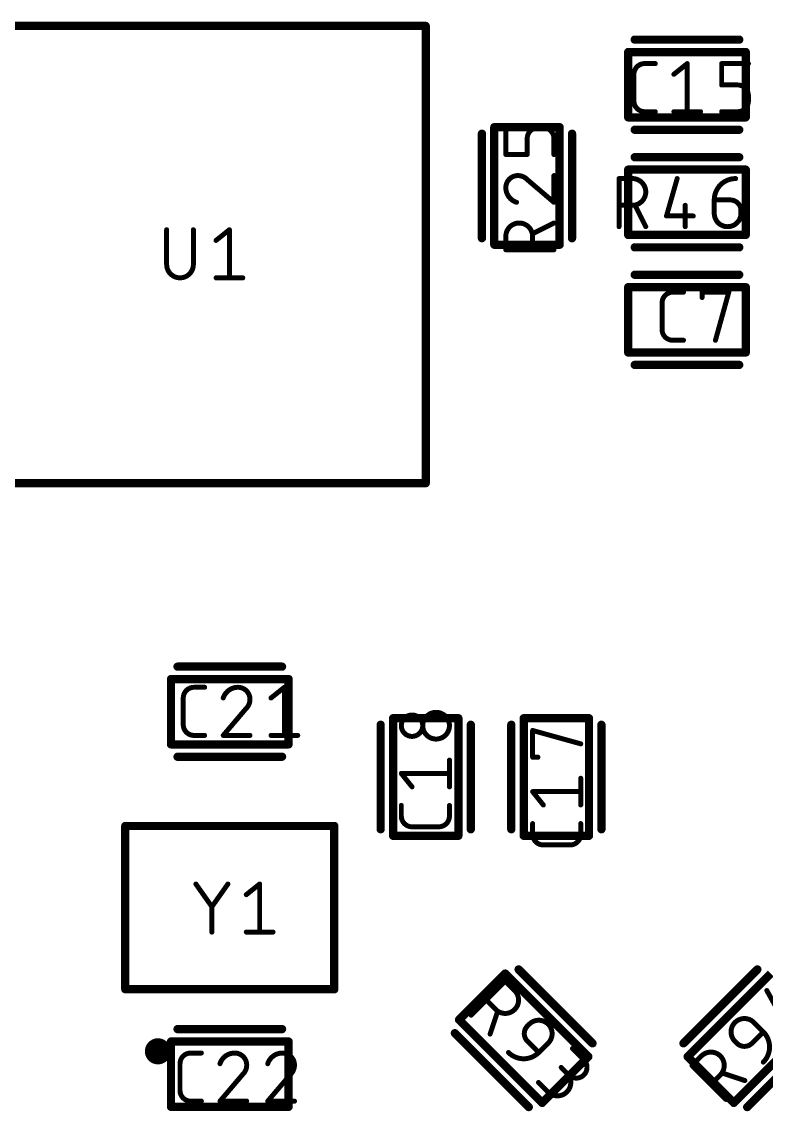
# Model space of a CAD drawing. Extents: x 0 to 107, y -11 to 54.
# Drawn here: x 52.32 to 63.71, y 19.88 to 36.56 of the extents above; entities that cross this region are included whole.
import ezdxf

# ---------------------------------------------------------------- set-up
doc = ezdxf.new("R2010")
doc.units = 0
for name, color, linetype in [('117', 253, 'CONTINUOUS'), ('21', 253, 'CONTINUOUS'), ('51', 253, 'CONTINUOUS')]:
    doc.layers.add(name, color=color, linetype=linetype)

msp = doc.modelspace()

# ---------------------------------------------------------------- linework, layer by layer
at = {"layer": '117'}
for points, const_width in [([(61.8513, 35.9236, 0.4142), (61.6876, 35.7599)], 0.0762), ([(61.8513, 35.9426, 1), (61.8513, 35.9045)], 0.0381), ([(61.8513, 35.9045, 1), (61.8513, 35.9426)], 0.0381), ([(62.015, 35.9045, 1), (62.015, 35.9426)], 0.0381), ([(62.5232, 35.9236, 1), (62.4851, 35.9236)], 0.0381), ([(62.516, 35.9087, 1), (62.4922, 35.9384)], 0.0381), ([(63.0501, 35.9236, 1), (63.012, 35.9236)], 0.0381), ([(63.0311, 35.9426, 1), (63.0311, 35.9045)], 0.0381), ([(63.4403, 35.9045, 1), (63.4403, 35.9426)], 0.0381), ([(61.7067, 35.7599, 1), (61.6686, 35.7599)], 0.0381), ([(61.6686, 35.7599, 1), (61.7067, 35.7599)], 0.0381), ([(62.2876, 35.7747, 1), (62.3114, 35.745)], 0.0381), ([(63.0311, 35.6152, 1), (63.0311, 35.5771)], 0.0381), ([(63.012, 35.5962, 1), (63.0501, 35.5962)], 0.0381), ([(63.4403, 35.4325, 0.4142), (63.2766, 35.5962)], 0.0762), ([(63.2766, 35.6152, 1), (63.2766, 35.5771)], 0.0381), ([(63.2766, 35.5771, 1), (63.2766, 35.6152)], 0.0381), ([(61.6876, 35.3506, 0.4142), (61.8513, 35.187)], 0.0762), ([(61.7067, 35.3506, 1), (61.6686, 35.3506)], 0.0381), ([(61.6686, 35.3506, 1), (61.7067, 35.3506)], 0.0381), ([(63.2766, 35.187, 0.4142), (63.4403, 35.3506)], 0.0762), ([(63.4593, 35.4325, 1), (63.4212, 35.4325)], 0.0381), ([(63.4212, 35.4325, 1), (63.4593, 35.4325)], 0.0381), ([(63.4593, 35.3506, 1), (63.4212, 35.3506)], 0.0381), ([(63.4212, 35.3506, 1), (63.4593, 35.3506)], 0.0381), ([(61.8513, 35.206, 1), (61.8513, 35.1679)], 0.0381), ([(61.8513, 35.1679, 1), (61.8513, 35.206)], 0.0381), ([(62.015, 35.1679, 1), (62.015, 35.206)], 0.0381), ([(62.2995, 35.206, 1), (62.2995, 35.1679)], 0.0381), ([(62.4851, 35.187, 1), (62.5232, 35.187)], 0.0381), ([(62.7088, 35.1679, 1), (62.7088, 35.206)], 0.0381), ([(63.0311, 35.206, 1), (63.0311, 35.1679)], 0.0381), ([(63.2766, 35.206, 1), (63.2766, 35.1679)], 0.0381), ([(63.2766, 35.1679, 1), (63.2766, 35.206)], 0.0381), ([(59.7455, 34.9403, 1), (59.7074, 34.9403)], 0.0381), ([(60.2175, 34.9403, 0.4142), (60.0538, 34.7766)], 0.0762), ([(60.2175, 34.9593, 1), (60.2175, 34.9212)], 0.0381), ([(60.2175, 34.9212, 1), (60.2175, 34.9593)], 0.0381), ([(60.463, 34.7766, 0.4142), (60.2994, 34.9403)], 0.0762), ([(60.2994, 34.9593, 1), (60.2994, 34.9212)], 0.0381), ([(60.2994, 34.9212, 1), (60.2994, 34.9593)], 0.0381), ([(60.0729, 34.7766, 1), (60.0348, 34.7766)], 0.0381), ([(60.0348, 34.7766, 1), (60.0729, 34.7766)], 0.0381), ([(60.4821, 34.7766, 1), (60.444, 34.7766)], 0.0381), ([(60.444, 34.7766, 1), (60.4821, 34.7766)], 0.0381), ([(59.7264, 34.5501, 1), (59.7264, 34.512)], 0.0381), ([(59.7074, 34.5311, 1), (59.7455, 34.5311)], 0.0381), ([(60.0348, 34.5311, 1), (60.0729, 34.5311)], 0.0381), ([(60.0538, 34.512, 1), (60.0538, 34.5501)], 0.0381), ([(60.444, 34.5311, 1), (60.4821, 34.5311)], 0.0381), ([(59.9106, 34.2088, 0.4142), (59.7264, 34.0246)], 0.0762), ([(60.0538, 34.1474, 0.2053), (59.9106, 34.2088)], 0.0762), ([(59.9106, 34.2278, 1), (59.9106, 34.1897)], 0.0381), ([(59.9106, 34.1897, 1), (59.9106, 34.2278)], 0.0381), ([(60.4821, 34.2088, 1), (60.444, 34.2088)], 0.0381), ([(61.4788, 34.163, 1), (61.4407, 34.163)], 0.0381), ([(61.4597, 34.1821, 1), (61.4597, 34.144)], 0.0381), ([(61.6643, 33.7538, 1), (61.6643, 34.163)], 0.0762), ([(61.6643, 34.1821, 1), (61.6643, 34.144)], 0.0381), ([(61.6643, 34.144, 1), (61.6643, 34.1821)], 0.0381), ([(62.3681, 34.1578, 1), (62.3315, 34.1683)], 0.0381), ([(63.245, 34.163, 0.4142), (62.9176, 33.8357)], 0.0762), ([(63.245, 34.144, 1), (63.245, 34.1821)], 0.0381), ([(59.7264, 34.0246, 0.3252), (59.8901, 33.7995)], 0.0762), ([(59.7455, 34.0246, 1), (59.7074, 34.0246)], 0.0381), ([(59.7074, 34.0246, 1), (59.7455, 34.0246)], 0.0381), ([(60.0662, 34.1619, 1), (60.0415, 34.1329)], 0.0381), ([(60.04, 34.1342, 1), (60.0676, 34.1605)], 0.0381), ([(62.9176, 33.8547, 1), (62.9176, 33.8166)], 0.0381), ([(62.9367, 33.8357, 1), (62.8986, 33.8357)], 0.0381), ([(63.3269, 33.672, 0.4142), (63.1632, 33.8357)], 0.0762), ([(63.1632, 33.8547, 1), (63.1632, 33.8166)], 0.0381), ([(63.1632, 33.8166, 1), (63.1632, 33.8547)], 0.0381), ([(59.8843, 33.7814, 1), (59.896, 33.8177)], 0.0381), ([(60.444, 33.7995, 1), (60.4821, 33.7995)], 0.0381), ([(60.4507, 33.785, 1), (60.4754, 33.8141)], 0.0381), ([(61.4597, 33.7729, 1), (61.4597, 33.7348)], 0.0381), ([(61.6643, 33.7729, 1), (61.6643, 33.7348)], 0.0381), ([(61.6643, 33.7348, 1), (61.6643, 33.7729)], 0.0381), ([(61.7223, 33.7623, 1), (61.6882, 33.7453)], 0.0381), ([(62.4916, 33.7538, 1), (62.4535, 33.7538)], 0.0381), ([(62.8986, 33.8357, 1), (62.9367, 33.8357)], 0.0381), ([(63.3459, 33.672, 1), (63.3078, 33.672)], 0.0381), ([(62.1861, 33.6092, 1), (62.1861, 33.5711)], 0.0381), ([(62.1678, 33.5954, 1), (62.2044, 33.5849)], 0.0381), ([(62.5953, 33.5711, 1), (62.5953, 33.6092)], 0.0381), ([(62.9176, 33.6311, 1), (63.3269, 33.6311)], 0.0762), ([(62.9367, 33.6311, 1), (62.8986, 33.6311)], 0.0381), ([(62.8986, 33.6311, 1), (62.9367, 33.6311)], 0.0381), ([(63.3078, 33.672, 1), (63.3459, 33.672)], 0.0381), ([(63.3459, 33.6311, 1), (63.3078, 33.6311)], 0.0381), ([(63.3078, 33.6311, 1), (63.3459, 33.6311)], 0.0381), ([(54.5522, 33.3797, 1), (54.5141, 33.3797)], 0.0381), ([(54.9614, 33.3797, 1), (54.9233, 33.3797)], 0.0381), ([(55.5127, 33.3797, 1), (55.4746, 33.3797)], 0.0381), ([(55.5055, 33.3648, 1), (55.4817, 33.3946)], 0.0381), ([(60.1357, 33.2777, 1), (59.7264, 33.2777)], 0.0762), ([(60.4716, 33.4653, 1), (60.4545, 33.4994)], 0.0381), ([(61.4407, 33.4264, 1), (61.4788, 33.4264)], 0.0381), ([(61.8519, 33.4179, 1), (61.886, 33.435)], 0.0381), ([(62.4535, 33.4264, 1), (62.4916, 33.4264)], 0.0381), ([(55.2771, 33.2309, 1), (55.3009, 33.2011)], 0.0381), ([(59.7455, 33.2777, 1), (59.7074, 33.2777)], 0.0381), ([(59.7074, 33.2777, 1), (59.7455, 33.2777)], 0.0381), ([(60.1271, 33.3357, 1), (60.1442, 33.3016)], 0.0381), ([(60.1547, 33.2777, 1), (60.1166, 33.2777)], 0.0381), ([(60.1166, 33.2777, 1), (60.1547, 33.2777)], 0.0381), ([(59.7264, 33.0922, 1), (59.7264, 33.0541)], 0.0381), ([(59.7074, 33.0731, 1), (59.7455, 33.0731)], 0.0381), ([(60.1166, 33.0731, 1), (60.1547, 33.0731)], 0.0381), ([(60.463, 33.0541, 1), (60.463, 33.0922)], 0.0381), ([(54.5331, 32.8477, 1), (54.9423, 32.8477)], 0.0762), ([(54.5522, 32.8477, 1), (54.5141, 32.8477)], 0.0381), ([(54.5141, 32.8477, 1), (54.5522, 32.8477)], 0.0381), ([(54.9614, 32.8477, 1), (54.9233, 32.8477)], 0.0381), ([(54.9233, 32.8477, 1), (54.9614, 32.8477)], 0.0381), ([(55.289, 32.6622, 1), (55.289, 32.6241)], 0.0381), ([(55.4746, 32.6431, 1), (55.5127, 32.6431)], 0.0381), ([(55.6982, 32.6241, 1), (55.6982, 32.6622)], 0.0381), ([(62.2828, 32.4236, 0.4142), (62.1192, 32.2599)], 0.0762), ([(62.2828, 32.4426, 1), (62.2828, 32.4045)], 0.0381), ([(62.2828, 32.4045, 1), (62.2828, 32.4426)], 0.0381), ([(62.4465, 32.4045, 1), (62.4465, 32.4426)], 0.0381), ([(62.7501, 32.4236, 1), (62.712, 32.4236)], 0.0381), ([(62.7311, 32.4426, 1), (62.7311, 32.4045)], 0.0381), ([(62.712, 32.3417, 1), (62.7501, 32.3417)], 0.0381), ([(63.1586, 32.4185, 1), (63.1219, 32.4287)], 0.0381), ([(63.1403, 32.4045, 1), (63.1403, 32.4426)], 0.0381), ([(62.1382, 32.2599, 1), (62.1001, 32.2599)], 0.0381), ([(62.1001, 32.2599, 1), (62.1382, 32.2599)], 0.0381), ([(62.1382, 31.8506, 1), (62.1001, 31.8506)], 0.0381), ([(62.1001, 31.8506, 1), (62.1382, 31.8506)], 0.0381), ([(62.1192, 31.8506, 0.4142), (62.2828, 31.687)], 0.0762), ([(62.2828, 31.706, 1), (62.2828, 31.6679)], 0.0381), ([(62.2828, 31.6679, 1), (62.2828, 31.706)], 0.0381), ([(62.4465, 31.6679, 1), (62.4465, 31.706)], 0.0381), ([(62.9173, 31.6921, 1), (62.954, 31.6819)], 0.0381), ([(54.9513, 26.3736, 0.4142), (54.7876, 26.2099)], 0.0762), ([(54.9513, 26.3926, 1), (54.9513, 26.3545)], 0.0381), ([(54.9513, 26.3545, 1), (54.9513, 26.3926)], 0.0381), ([(55.115, 26.3545, 1), (55.115, 26.3926)], 0.0381), ([(55.6246, 26.3736, 0.3252), (55.3995, 26.2099)], 0.0762), ([(55.8088, 26.1894, 0.4142), (55.6246, 26.3736)], 0.0762), ([(55.6246, 26.3926, 1), (55.6246, 26.3545)], 0.0381), ([(55.6246, 26.3545, 1), (55.6246, 26.3926)], 0.0381), ([(56.3547, 26.3736, 1), (56.3166, 26.3736)], 0.0381), ([(56.3476, 26.3587, 1), (56.3238, 26.3884)], 0.0381), ([(54.8067, 26.2099, 1), (54.7686, 26.2099)], 0.0381), ([(54.7686, 26.2099, 1), (54.8067, 26.2099)], 0.0381), ([(55.3814, 26.2157, 1), (55.4177, 26.204)], 0.0381), ([(55.7474, 26.0462, 0.2053), (55.8088, 26.1894)], 0.0762), ([(55.8278, 26.1894, 1), (55.7897, 26.1894)], 0.0381), ([(55.7897, 26.1894, 1), (55.8278, 26.1894)], 0.0381), ([(56.1192, 26.2247, 1), (56.143, 26.195)], 0.0381), ([(55.7342, 26.06, 1), (55.7605, 26.0324)], 0.0381), ([(55.7619, 26.0338, 1), (55.7329, 26.0585)], 0.0381), ([(58.6584, 25.9903, 1), (58.6584, 25.5811)], 0.0762), ([(58.6584, 25.5811, 1), (58.6584, 25.9903)], 0.0762), ([(58.6584, 26.0093, 1), (58.6584, 25.9712)], 0.0381), ([(58.6584, 25.9712, 1), (58.6584, 26.0093)], 0.0381), ([(58.2901, 25.9494, 1), (58.2901, 25.622)], 0.0762), ([(58.2901, 25.622, 1), (58.2901, 25.9494)], 0.0762), ([(58.2901, 25.9684, 1), (58.2901, 25.9303)], 0.0381), ([(58.2901, 25.9303, 1), (58.2901, 25.9684)], 0.0381), ([(54.7876, 25.8006, 0.4142), (54.9513, 25.637)], 0.0762), ([(54.8067, 25.8006, 1), (54.7686, 25.8006)], 0.0381), ([(54.7686, 25.8006, 1), (54.8067, 25.8006)], 0.0381), ([(60.156, 25.7124, 1), (60.1179, 25.7124)], 0.0381), ([(60.1421, 25.7307, 1), (60.1319, 25.694)], 0.0381), ([(54.9513, 25.656, 1), (54.9513, 25.6179)], 0.0381), ([(54.9513, 25.6179, 1), (54.9513, 25.656)], 0.0381), ([(55.115, 25.6179, 1), (55.115, 25.656)], 0.0381), ([(55.3995, 25.656, 1), (55.3995, 25.6179)], 0.0381), ([(55.385, 25.6493, 1), (55.4141, 25.6246)], 0.0381), ([(55.8088, 25.6179, 1), (55.8088, 25.656)], 0.0381), ([(56.1311, 25.656, 1), (56.1311, 25.6179)], 0.0381), ([(56.3166, 25.637, 1), (56.3547, 25.637)], 0.0381), ([(56.5403, 25.6179, 1), (56.5403, 25.656)], 0.0381), ([(58.2901, 25.641, 1), (58.2901, 25.6029)], 0.0381), ([(58.2901, 25.6029, 1), (58.2901, 25.641)], 0.0381), ([(58.6584, 25.6001, 1), (58.6584, 25.562)], 0.0381), ([(58.6584, 25.562, 1), (58.6584, 25.6001)], 0.0381), ([(60.8685, 25.4894, 1), (60.8787, 25.5261)], 0.0381), ([(58.8821, 25.2588, 1), (58.844, 25.2588)], 0.0381), ([(60.1179, 25.3031, 1), (60.156, 25.3031)], 0.0381), ([(60.137, 25.3222, 1), (60.137, 25.2841)], 0.0381), ([(60.2188, 25.2841, 1), (60.2188, 25.3222)], 0.0381), ([(58.1264, 25.0732, 1), (58.1264, 25.0351)], 0.0381), ([(58.1413, 25.066, 1), (58.1116, 25.0422)], 0.0381), ([(58.863, 25.0351, 1), (58.863, 25.0732)], 0.0381), ([(58.2753, 24.8376, 1), (58.305, 24.8614)], 0.0381), ([(58.844, 24.8495, 1), (58.8821, 24.8495)], 0.0381), ([(60.8926, 24.9808, 1), (60.8545, 24.9808)], 0.0381), ([(60.137, 24.7953, 1), (60.137, 24.7572)], 0.0381), ([(60.1518, 24.7881, 1), (60.1221, 24.7643)], 0.0381), ([(60.8736, 24.7572, 1), (60.8736, 24.7953)], 0.0381), ([(58.1455, 24.565, 1), (58.1074, 24.565)], 0.0381), ([(58.8821, 24.565, 1), (58.844, 24.565)], 0.0381), ([(60.2858, 24.5597, 1), (60.3155, 24.5835)], 0.0381), ([(60.8545, 24.5716, 1), (60.8926, 24.5716)], 0.0381), ([(58.1264, 24.4013, 0.4142), (58.2901, 24.2376)], 0.0762), ([(58.1455, 24.4013, 1), (58.1074, 24.4013)], 0.0381), ([(58.1074, 24.4013, 1), (58.1455, 24.4013)], 0.0381), ([(58.6994, 24.2376, 0.4142), (58.863, 24.4013)], 0.0762), ([(58.8821, 24.4013, 1), (58.844, 24.4013)], 0.0381), ([(58.844, 24.4013, 1), (58.8821, 24.4013)], 0.0381), ([(58.2901, 24.2567, 1), (58.2901, 24.2186)], 0.0381), ([(58.2901, 24.2186, 1), (58.2901, 24.2567)], 0.0381), ([(58.6994, 24.2567, 1), (58.6994, 24.2186)], 0.0381), ([(58.6994, 24.2186, 1), (58.6994, 24.2567)], 0.0381), ([(60.156, 24.2871, 1), (60.1179, 24.2871)], 0.0381), ([(60.8926, 24.2871, 1), (60.8545, 24.2871)], 0.0381), ([(60.156, 24.1234, 1), (60.1179, 24.1234)], 0.0381), ([(60.1179, 24.1234, 1), (60.156, 24.1234)], 0.0381), ([(60.137, 24.1234, 0.4142), (60.3006, 23.9597)], 0.0762), ([(60.7099, 23.9597, 0.4142), (60.8736, 24.1234)], 0.0762), ([(60.8926, 24.1234, 1), (60.8545, 24.1234)], 0.0381), ([(60.8545, 24.1234, 1), (60.8926, 24.1234)], 0.0381), ([(60.3006, 23.9788, 1), (60.3006, 23.9407)], 0.0381), ([(60.3006, 23.9407, 1), (60.3006, 23.9788)], 0.0381), ([(60.7099, 23.9788, 1), (60.7099, 23.9407)], 0.0381), ([(60.7099, 23.9407, 1), (60.7099, 23.9788)], 0.0381), ([(54.9958, 23.3729, 1), (54.9647, 23.3509)], 0.0381), ([(55.4869, 23.3509, 1), (55.4557, 23.3729)], 0.0381), ([(55.9763, 23.3619, 1), (55.9382, 23.3619)], 0.0381), ([(55.9692, 23.347, 1), (55.9454, 23.3768)], 0.0381), ([(55.7408, 23.2131, 1), (55.7646, 23.1833)], 0.0381), ([(55.2448, 23.0141, 1), (55.2067, 23.0141)], 0.0381), ([(55.2102, 23.025, 1), (55.2413, 23.0031)], 0.0381), ([(55.2102, 23.0031, 1), (55.2413, 23.025)], 0.0381), ([(55.2067, 22.6253, 1), (55.2448, 22.6253)], 0.0381), ([(55.7527, 22.6444, 1), (55.7527, 22.6063)], 0.0381), ([(55.9382, 22.6253, 1), (55.9763, 22.6253)], 0.0381), ([(56.1619, 22.6063, 1), (56.1619, 22.6444)], 0.0381), ([(59.7304, 21.8876, 1), (59.7034, 21.8607)], 0.0381), ([(59.7304, 21.8607, 1), (59.7034, 21.8876)], 0.0381), ([(59.5722, 21.4401, 1), (59.8616, 21.7294)], 0.0762), ([(59.875, 21.7429, 1), (59.8481, 21.716)], 0.0381), ([(59.8481, 21.716, 1), (59.875, 21.7429)], 0.0381), ([(63.7398, 21.7393, 1), (63.7065, 21.7208)], 0.0381), ([(59.441, 21.5982, 1), (59.4141, 21.5713)], 0.0381), ([(59.1826, 21.3667, 1), (59.2095, 21.3398)], 0.0381), ([(59.5857, 21.4535, 1), (59.5587, 21.4266)], 0.0381), ([(59.5587, 21.4266, 1), (59.5857, 21.4535)], 0.0381), ([(59.6192, 21.4051, 1), (59.5831, 21.4172)], 0.0381), ([(60.0569, 21.1869, 0.4142), (60.0569, 20.9554)], 0.0762), ([(60.0434, 21.2003, 1), (60.0704, 21.1734)], 0.0381), ([(60.0704, 21.1734, 1), (60.0434, 21.2003)], 0.0381), ([(60.0724, 21.2293, 1), (60.0993, 21.2023)], 0.0381), ([(60.3752, 20.9264, 1), (60.0859, 21.2158)], 0.0762), ([(60.0993, 21.2023, 1), (60.0724, 21.2293)], 0.0381), ([(63.5242, 21.2418, 1), (63.2348, 20.9524)], 0.0762), ([(63.5376, 21.2552, 1), (63.5107, 21.2283)], 0.0381), ([(63.5107, 21.2283, 1), (63.5376, 21.2552)], 0.0381), ([(59.4673, 21.0699, 1), (59.5035, 21.0579)], 0.0381), ([(63.6688, 20.6341, 0.4142), (63.6688, 21.0971)], 0.0762), ([(63.6823, 21.1106, 1), (63.6554, 21.0836)], 0.0381), ([(63.6823, 21.0836, 1), (63.6554, 21.1106)], 0.0381), ([(63.6554, 21.0836, 1), (63.6823, 21.1106)], 0.0381), ([(60.0704, 20.9688, 1), (60.0434, 20.9419)], 0.0381), ([(60.0434, 20.9419, 1), (60.0704, 20.9688)], 0.0381), ([(60.3618, 20.9399, 1), (60.3887, 20.913)], 0.0381), ([(60.3887, 20.913, 1), (60.3617, 20.9399)], 0.0381), ([(60.7613, 20.8567, 1), (60.7343, 20.8297)], 0.0381), ([(63.2483, 20.9659, 1), (63.2213, 20.9389)], 0.0381), ([(63.2213, 20.9389, 1), (63.2483, 20.9659)], 0.0381), ([(63.2637, 20.9235, 0.4142), (63.4952, 20.9235)], 0.0762), ([(63.2772, 20.9369, 1), (63.2503, 20.91)], 0.0381), ([(63.2503, 20.91, 1), (63.2772, 20.9369)], 0.0381), ([(63.4818, 20.9369, 1), (63.5087, 20.91)], 0.0381), ([(63.5087, 20.91, 1), (63.4818, 20.9369)], 0.0381), ([(54.9013, 20.7736, 0.4142), (54.7376, 20.6099)], 0.0762), ([(54.9013, 20.7926, 1), (54.9013, 20.7545)], 0.0381), ([(54.9013, 20.7545, 1), (54.9013, 20.7926)], 0.0381), ([(55.065, 20.7545, 1), (55.065, 20.7926)], 0.0381), ([(55.5746, 20.7736, 0.3252), (55.3495, 20.6099)], 0.0762), ([(55.7588, 20.5894, 0.4142), (55.5746, 20.7736)], 0.0762), ([(55.5746, 20.7926, 1), (55.5746, 20.7545)], 0.0381), ([(55.5746, 20.7545, 1), (55.5746, 20.7926)], 0.0381), ([(56.3061, 20.7736, 0.3252), (56.0811, 20.6099)], 0.0762), ([(56.4903, 20.5894, 0.4142), (56.3061, 20.7736)], 0.0762), ([(56.3061, 20.7926, 1), (56.3061, 20.7545)], 0.0381), ([(56.3061, 20.7545, 1), (56.3061, 20.7926)], 0.0381), ([(59.7676, 20.7817, 0.4142), (60.2305, 20.7817)], 0.0762), ([(59.781, 20.7952, 1), (59.7541, 20.7683)], 0.0381), ([(60.2171, 20.7952, 1), (60.244, 20.7683)], 0.0381), ([(60.244, 20.7683, 1), (60.2171, 20.7952)], 0.0381), ([(60.2171, 20.7683, 1), (60.244, 20.7952)], 0.0381), ([(60.6899, 20.4381, 1), (60.9214, 20.6696)], 0.0762), ([(60.9349, 20.6831, 1), (60.9079, 20.6561)], 0.0381), ([(60.9079, 20.6561, 1), (60.9349, 20.6831)], 0.0381), ([(63.0105, 20.4388, 1), (62.7212, 20.7281)], 0.0762), ([(62.7077, 20.7416, 1), (62.7346, 20.7147)], 0.0381), ([(62.7346, 20.7147, 1), (62.7077, 20.7416)], 0.0381), ([(54.7567, 20.6099, 1), (54.7186, 20.6099)], 0.0381), ([(54.7186, 20.6099, 1), (54.7567, 20.6099)], 0.0381), ([(55.3314, 20.6157, 1), (55.3677, 20.604)], 0.0381), ([(55.6974, 20.4462, 0.2053), (55.7588, 20.5894)], 0.0762), ([(55.7778, 20.5894, 1), (55.7397, 20.5894)], 0.0381), ([(55.7397, 20.5894, 1), (55.7778, 20.5894)], 0.0381), ([(56.0629, 20.6157, 1), (56.0992, 20.604)], 0.0381), ([(56.4289, 20.4462, 0.2053), (56.4903, 20.5894)], 0.0762), ([(56.5093, 20.5894, 1), (56.4712, 20.5894)], 0.0381), ([(56.4712, 20.5894, 1), (56.5093, 20.5894)], 0.0381), ([(60.5877, 20.5673, 1), (60.5607, 20.5404)], 0.0381), ([(62.5899, 20.5969, 1), (62.563, 20.57)], 0.0381), ([(62.563, 20.5969, 1), (62.5899, 20.57)], 0.0381), ([(63.6554, 20.6476, 1), (63.6823, 20.6206)], 0.0381), ([(55.6842, 20.46, 1), (55.7105, 20.4324)], 0.0381), ([(55.7119, 20.4338, 1), (55.6829, 20.4585)], 0.0381), ([(56.4158, 20.46, 1), (56.442, 20.4324)], 0.0381), ([(56.4434, 20.4338, 1), (56.4144, 20.4585)], 0.0381), ([(60.2404, 20.3358, 1), (60.2135, 20.3089)], 0.0381), ([(60.3716, 20.1777, 1), (60.661, 20.467)], 0.0762), ([(60.6745, 20.4805, 1), (60.6475, 20.4536)], 0.0381), ([(60.7034, 20.4516, 1), (60.6765, 20.4246)], 0.0381), ([(60.6765, 20.4246, 1), (60.7034, 20.4516)], 0.0381), ([(62.9971, 20.4522, 1), (63.024, 20.4253)], 0.0381), ([(63.024, 20.4253, 1), (62.997, 20.4522)], 0.0381), ([(63.0455, 20.4858, 1), (63.0334, 20.4496)], 0.0381), ([(63.3807, 20.3339, 1), (63.3927, 20.37)], 0.0381), ([(54.7376, 20.2006, 0.4142), (54.9013, 20.037)], 0.0762), ([(54.7567, 20.2006, 1), (54.7186, 20.2006)], 0.0381), ([(54.7186, 20.2006, 1), (54.7567, 20.2006)], 0.0381), ([(60.3851, 20.1911, 1), (60.3582, 20.1642)], 0.0381), ([(60.3582, 20.1642, 1), (60.3851, 20.1911)], 0.0381), ([(62.8524, 20.3075, 1), (62.8793, 20.2806)], 0.0381), ([(54.9013, 20.056, 1), (54.9013, 20.0179)], 0.0381), ([(54.9013, 20.0179, 1), (54.9013, 20.056)], 0.0381), ([(55.065, 20.0179, 1), (55.065, 20.056)], 0.0381), ([(55.3495, 20.056, 1), (55.3495, 20.0179)], 0.0381), ([(55.335, 20.0493, 1), (55.3641, 20.0246)], 0.0381), ([(55.7588, 20.0179, 1), (55.7588, 20.056)], 0.0381), ([(56.0665, 20.0493, 1), (56.0956, 20.0246)], 0.0381), ([(56.0811, 20.056, 1), (56.0811, 20.0179)], 0.0381), ([(56.4903, 20.0179, 1), (56.4903, 20.056)], 0.0381), ([(63.0839, 20.0491, 1), (63.1108, 20.0761)], 0.0381)]:
    msp.add_lwpolyline(points, format="xyb", dxfattribs=dict(at, const_width=const_width))
at = {"layer": '117', "const_width": 0.0762}
for points in [[(61.8513, 35.9236), (62.015, 35.9236)], [(62.2995, 35.7599), (62.5041, 35.9236)], [(62.5041, 35.9236), (62.5041, 35.187)], [(63.0311, 35.5962), (63.0311, 35.9236)], [(63.0311, 35.9236), (63.4403, 35.9236)], [(61.6876, 35.3506), (61.6876, 35.7599)], [(63.2766, 35.5962), (63.0311, 35.5962)], [(63.4403, 35.3506), (63.4403, 35.4325)], [(62.015, 35.187), (61.8513, 35.187)], [(62.2995, 35.187), (62.7088, 35.187)], [(63.0311, 35.187), (63.2766, 35.187)], [(59.7264, 34.5311), (59.7264, 34.9403)], [(60.2994, 34.9403), (60.2175, 34.9403)], [(60.0538, 34.7766), (60.0538, 34.5311)], [(60.463, 34.5311), (60.463, 34.7766)], [(60.0538, 34.5311), (59.7264, 34.5311)], [(60.463, 33.7995), (60.463, 34.2088)], [(61.4597, 33.4264), (61.4597, 34.163)], [(61.4597, 34.163), (61.6643, 34.163)], [(62.3498, 34.163), (62.1861, 33.5901)], [(60.0538, 34.1474), (60.463, 33.7995)], [(62.9176, 33.8357), (63.1632, 33.8357)], [(62.9176, 33.6311), (62.9176, 33.8357)], [(61.6643, 33.7538), (61.4597, 33.7538)], [(61.8689, 33.4264), (61.7052, 33.7538)], [(62.4726, 33.7538), (62.4726, 33.4264)], [(63.3269, 33.672), (63.3269, 33.6311)], [(62.1861, 33.5901), (62.5953, 33.5901)], [(54.5331, 33.3797), (54.5331, 32.8477)], [(54.9423, 32.8477), (54.9423, 33.3797)], [(55.289, 33.216), (55.4936, 33.3797)], [(55.4936, 33.3797), (55.4936, 32.6431)], [(60.463, 33.4824), (60.1357, 33.3187)], [(59.7264, 33.0731), (59.7264, 33.2777)], [(60.1357, 33.2777), (60.1357, 33.0731)], [(60.463, 33.0731), (59.7264, 33.0731)], [(55.289, 32.6431), (55.6982, 32.6431)], [(62.2828, 32.4236), (62.4465, 32.4236)], [(62.7311, 32.3417), (62.7311, 32.4236)], [(62.7311, 32.4236), (63.1403, 32.4236)], [(63.1403, 32.4236), (62.9357, 31.687)], [(62.1192, 31.8506), (62.1192, 32.2599)], [(62.4465, 31.687), (62.2828, 31.687)], [(54.9513, 26.3736), (55.115, 26.3736)], [(56.1311, 26.2099), (56.3357, 26.3736)], [(56.3357, 26.3736), (56.3357, 25.637)], [(54.7876, 25.8006), (54.7876, 26.2099)], [(55.7474, 26.0462), (55.3995, 25.637)], [(60.137, 25.3031), (60.137, 25.7124)], [(60.137, 25.7124), (60.8736, 25.5078)], [(55.115, 25.637), (54.9513, 25.637)], [(55.3995, 25.637), (55.8088, 25.637)], [(56.1311, 25.637), (56.5403, 25.637)], [(58.863, 24.8495), (58.863, 25.2588)], [(60.2188, 25.3031), (60.137, 25.3031)], [(58.2901, 24.8495), (58.1264, 25.0541)], [(58.1264, 25.0541), (58.863, 25.0541)], [(60.8736, 24.5716), (60.8736, 24.9808)], [(60.3006, 24.5716), (60.137, 24.7762)], [(60.137, 24.7762), (60.8736, 24.7762)], [(58.1264, 24.4013), (58.1264, 24.565)], [(58.863, 24.565), (58.863, 24.4013)], [(58.6994, 24.2376), (58.2901, 24.2376)], [(60.137, 24.1234), (60.137, 24.2871)], [(60.8736, 24.2871), (60.8736, 24.1234)], [(60.7099, 23.9597), (60.3006, 23.9597)], [(54.9802, 23.3619), (55.2258, 23.0141)], [(55.2258, 23.0141), (55.4713, 23.3619)], [(55.7527, 23.1982), (55.9573, 23.3619)], [(55.9573, 23.3619), (55.9573, 22.6253)], [(55.2258, 22.6253), (55.2258, 23.0141)], [(55.7527, 22.6253), (56.1619, 22.6253)], [(59.196, 21.3533), (59.7169, 21.8741)], [(59.7169, 21.8741), (59.8616, 21.7294)], [(63.7231, 21.7301), (64.0125, 21.2092)], [(59.5722, 21.4401), (59.4275, 21.5848)], [(59.4854, 21.0639), (59.6011, 21.4111)], [(60.0569, 21.1869), (60.0859, 21.2158)], [(63.5242, 21.2418), (63.6688, 21.0971)], [(63.6688, 21.0971), (63.4952, 20.9235)], [(60.2305, 20.7817), (60.0569, 20.9554)], [(60.3752, 20.9264), (60.2305, 20.7817)], [(60.7478, 20.8432), (60.9214, 20.6696)], [(63.2637, 20.9235), (63.2348, 20.9524)], [(54.9013, 20.7736), (55.065, 20.7736)], [(62.5765, 20.5834), (62.7212, 20.7281)], [(54.7376, 20.2006), (54.7376, 20.6099)], [(60.6899, 20.4381), (60.5742, 20.5538)], [(63.0973, 20.0626), (62.5765, 20.5834)], [(55.6974, 20.4462), (55.3495, 20.037)], [(56.4289, 20.4462), (56.0811, 20.037)], [(60.2269, 20.3224), (60.3716, 20.1777)], [(63.0105, 20.4388), (62.8658, 20.2941)], [(63.3867, 20.352), (63.0395, 20.4677)], [(55.065, 20.037), (54.9013, 20.037)], [(55.3495, 20.037), (55.7588, 20.037)], [(56.0811, 20.037), (56.4903, 20.037)]]:
    msp.add_lwpolyline(points, dxfattribs=at)
at = {"layer": '21', "const_width": 0.127}
for points in [[(58.5, 36.5), (58.02, 36.5)], [(58.5, 36.5), (58.5, 36.02)], [(63.3, 36.29), (61.7, 36.29)], [(59.36, 34.85), (59.36, 33.25)], [(60.74, 34.85), (60.74, 33.25)], [(63.3, 34.91), (61.7, 34.91)], [(61.7, 34.49), (63.3, 34.49)], [(61.7, 33.11), (63.3, 33.11)], [(63.3, 32.69), (61.7, 32.69)], [(63.3, 31.31), (61.7, 31.31)], [(58.5, 29.5), (58.5, 29.98)], [(58.5, 29.5), (58.02, 29.5)], [(54.7, 26.69), (56.3, 26.69)], [(57.81, 24.2), (57.81, 25.8)], [(59.19, 24.2), (59.19, 25.8)], [(59.81, 25.8), (59.81, 24.2)], [(61.19, 25.8), (61.19, 24.2)], [(54.7, 25.31), (56.3, 25.31)], [(55.42, 24.25), (55.58, 24.25)], [(61.0536, 20.9222), (59.9222, 22.0536)], [(63.5778, 22.0536), (62.4464, 20.9222)], [(55.42, 21.75), (55.58, 21.75)], [(56.3, 21.14), (54.7, 21.14)], [(60.0778, 19.9464), (58.9464, 21.0778)], [(64.5536, 21.0778), (63.4222, 19.9464)]]:
    msp.add_lwpolyline(points, dxfattribs=at)
at = {"layer": '21'}
for points, const_width in [([(58.02, 36.5318, 1), (58.02, 36.4682)], 0.0635), ([(58.5318, 36.5, 1), (58.4682, 36.5)], 0.0635), ([(58.5, 36.4682, 1), (58.5, 36.5318)], 0.0635), ([(61.7, 36.3218, 1), (61.7, 36.2582)], 0.0635), ([(63.3, 36.2582, 1), (63.3, 36.3218)], 0.0635), ([(58.4682, 36.02, 1), (58.5318, 36.02)], 0.0635), ([(59.3918, 34.85, 1), (59.3282, 34.85)], 0.0635), ([(60.7718, 34.85, 1), (60.7082, 34.85)], 0.0635), ([(61.7, 34.9418, 1), (61.7, 34.8783)], 0.0635), ([(63.3, 34.8783, 1), (63.3, 34.9418)], 0.0635), ([(61.7, 34.5218, 1), (61.7, 34.4582)], 0.0635), ([(63.3, 34.4582, 1), (63.3, 34.5218)], 0.0635), ([(59.3282, 33.25, 1), (59.3918, 33.25)], 0.0635), ([(60.7082, 33.25, 1), (60.7718, 33.25)], 0.0635), ([(61.7, 33.1418, 1), (61.7, 33.0782)], 0.0635), ([(63.3, 33.0782, 1), (63.3, 33.1418)], 0.0635), ([(61.7, 32.7218, 1), (61.7, 32.6583)], 0.0635), ([(63.3, 32.6583, 1), (63.3, 32.7218)], 0.0635), ([(61.7, 31.3418, 1), (61.7, 31.2783)], 0.0635), ([(63.3, 31.2783, 1), (63.3, 31.3418)], 0.0635), ([(58.5318, 29.98, 1), (58.4682, 29.98)], 0.0635), ([(58.02, 29.5317, 1), (58.02, 29.4683)], 0.0635), ([(58.4682, 29.5, 1), (58.5318, 29.5)], 0.0635), ([(58.5, 29.4683, 1), (58.5, 29.5317)], 0.0635), ([(54.7, 26.7218, 1), (54.7, 26.6583)], 0.0635), ([(56.3, 26.6583, 1), (56.3, 26.7218)], 0.0635), ([(57.8418, 25.8, 1), (57.7782, 25.8)], 0.0635), ([(59.2218, 25.8, 1), (59.1583, 25.8)], 0.0635), ([(59.8418, 25.8, 1), (59.7782, 25.8)], 0.0635), ([(61.2218, 25.8, 1), (61.1583, 25.8)], 0.0635), ([(54.7, 25.3418, 1), (54.7, 25.2783)], 0.0635), ([(56.3, 25.2783, 1), (56.3, 25.3418)], 0.0635), ([(55.42, 24.2817, 1), (55.42, 24.2183)], 0.0635), ([(55.58, 24.2183, 1), (55.58, 24.2817)], 0.0635), ([(57.7782, 24.2, 1), (57.8418, 24.2)], 0.0635), ([(59.1583, 24.2, 1), (59.2218, 24.2)], 0.0635), ([(59.7782, 24.2, 1), (59.8418, 24.2)], 0.0635), ([(61.1583, 24.2, 1), (61.2218, 24.2)], 0.0635), ([(59.9447, 22.076, 1), (59.8998, 22.0311)], 0.0635), ([(63.6002, 22.0311, 1), (63.5553, 22.076)], 0.0635), ([(55.42, 21.7817, 1), (55.42, 21.7183)], 0.0635), ([(55.58, 21.7183, 1), (55.58, 21.7817)], 0.0635), ([(54.7, 21.1717, 1), (54.7, 21.1083)], 0.0635), ([(56.3, 21.1083, 1), (56.3, 21.1717)], 0.0635), ([(58.9689, 21.1002, 1), (58.924, 21.0553)], 0.0635), ([(54.4, 20.7, 1), (54.4, 20.9, 1), (54.4, 20.7)], 0.2), ([(61.0311, 20.8998, 1), (61.076, 20.9447)], 0.0635), ([(62.424, 20.9447, 1), (62.4689, 20.8998)], 0.0635), ([(60.0553, 19.924, 1), (60.1002, 19.9689)], 0.0635), ([(63.3998, 19.9689, 1), (63.4447, 19.924)], 0.0635)]:
    msp.add_lwpolyline(points, format="xyb", dxfattribs=dict(at, const_width=const_width))
at = {"layer": '51', "const_width": 0.127}
for points in [[(58.5, 36.5), (51.5, 36.5)], [(58.5, 29.5), (58.5, 36.5)], [(63.4, 36.1), (61.6, 36.1)], [(61.6, 35.1), (61.6, 36.1)], [(63.4, 35.1), (63.4, 36.1)], [(63.4, 35.1), (61.6, 35.1)], [(59.55, 34.95), (59.55, 33.15)], [(60.55, 34.95), (59.55, 34.95)], [(60.55, 34.95), (60.55, 33.15)], [(61.6, 34.3), (63.4, 34.3)], [(61.6, 34.3), (61.6, 33.3)], [(63.4, 34.3), (63.4, 33.3)], [(61.6, 33.3), (63.4, 33.3)], [(60.55, 33.15), (59.55, 33.15)], [(63.4, 32.5), (61.6, 32.5)], [(61.6, 31.5), (61.6, 32.5)], [(63.4, 31.5), (63.4, 32.5)], [(63.4, 31.5), (61.6, 31.5)], [(58.5, 29.5), (51.5, 29.5)], [(54.6, 26.5), (56.4, 26.5)], [(54.6, 26.5), (54.6, 25.5)], [(56.4, 26.5), (56.4, 25.5)], [(58, 24.1), (58, 25.9)], [(58, 25.9), (59, 25.9)], [(59, 24.1), (59, 25.9)], [(60, 25.9), (60, 24.1)], [(61, 25.9), (60, 25.9)], [(61, 25.9), (61, 24.1)], [(54.6, 25.5), (56.4, 25.5)], [(53.9, 21.75), (53.9, 24.25)], [(53.9, 24.25), (57.1, 24.25)], [(57.1, 24.25), (57.1, 21.75)], [(58, 24.1), (59, 24.1)], [(61, 24.1), (60, 24.1)], [(59.01, 21.2828), (59.7172, 21.9899)], [(60.9899, 20.7172), (59.7172, 21.9899)], [(63.7828, 21.9899), (62.51, 20.7172)], [(53.9, 21.75), (57.1, 21.75)], [(60.2828, 20.01), (59.01, 21.2828)], [(64.4899, 21.2828), (63.2172, 20.01)], [(56.4, 20.95), (54.6, 20.95)], [(54.6, 19.95), (54.6, 20.95)], [(56.4, 19.95), (56.4, 20.95)], [(60.2828, 20.01), (60.9899, 20.7172)], [(63.2172, 20.01), (62.51, 20.7172)], [(56.4, 19.95), (54.6, 19.95)]]:
    msp.add_lwpolyline(points, dxfattribs=at)
at = {"layer": '51'}
for points, const_width in [([(58.5318, 36.5, 1), (58.4682, 36.5)], 0.0635), ([(58.5, 36.4682, 1), (58.5, 36.5318)], 0.0635), ([(61.6318, 36.1, 1), (61.5682, 36.1)], 0.0635), ([(61.6, 36.1318, 1), (61.6, 36.0682)], 0.0635), ([(63.4318, 36.1, 1), (63.3683, 36.1)], 0.0635), ([(63.4, 36.0682, 1), (63.4, 36.1318)], 0.0635), ([(61.5682, 35.1, 1), (61.6318, 35.1)], 0.0635), ([(61.6, 35.1318, 1), (61.6, 35.0682)], 0.0635), ([(63.3683, 35.1, 1), (63.4318, 35.1)], 0.0635), ([(63.4, 35.0682, 1), (63.4, 35.1318)], 0.0635), ([(59.55, 34.9818, 1), (59.55, 34.9183)], 0.0635), ([(59.5818, 34.95, 1), (59.5183, 34.95)], 0.0635), ([(60.5818, 34.95, 1), (60.5183, 34.95)], 0.0635), ([(60.55, 34.9183, 1), (60.55, 34.9818)], 0.0635), ([(61.6318, 34.3, 1), (61.5682, 34.3)], 0.0635), ([(61.6, 34.3318, 1), (61.6, 34.2683)], 0.0635), ([(63.4318, 34.3, 1), (63.3683, 34.3)], 0.0635), ([(63.4, 34.2683, 1), (63.4, 34.3318)], 0.0635), ([(61.6, 33.3318, 1), (61.6, 33.2683)], 0.0635), ([(63.4, 33.2683, 1), (63.4, 33.3318)], 0.0635), ([(59.55, 33.1818, 1), (59.55, 33.1182)], 0.0635), ([(60.55, 33.1182, 1), (60.55, 33.1818)], 0.0635), ([(61.5682, 33.3, 1), (61.6318, 33.3)], 0.0635), ([(63.3683, 33.3, 1), (63.4318, 33.3)], 0.0635), ([(59.5183, 33.15, 1), (59.5818, 33.15)], 0.0635), ([(60.5183, 33.15, 1), (60.5818, 33.15)], 0.0635), ([(61.6318, 32.5, 1), (61.5682, 32.5)], 0.0635), ([(61.6, 32.5318, 1), (61.6, 32.4682)], 0.0635), ([(63.4318, 32.5, 1), (63.3683, 32.5)], 0.0635), ([(63.4, 32.4682, 1), (63.4, 32.5318)], 0.0635), ([(61.5682, 31.5, 1), (61.6318, 31.5)], 0.0635), ([(61.6, 31.5317, 1), (61.6, 31.4683)], 0.0635), ([(63.3683, 31.5, 1), (63.4318, 31.5)], 0.0635), ([(63.4, 31.4683, 1), (63.4, 31.5317)], 0.0635), ([(58.4682, 29.5, 1), (58.5318, 29.5)], 0.0635), ([(58.5, 29.4683, 1), (58.5, 29.5317)], 0.0635), ([(54.6318, 26.5, 1), (54.5682, 26.5)], 0.0635), ([(54.6, 26.5317, 1), (54.6, 26.4683)], 0.0635), ([(56.4318, 26.5, 1), (56.3683, 26.5)], 0.0635), ([(56.4, 26.4683, 1), (56.4, 26.5317)], 0.0635), ([(58.0318, 25.9, 1), (57.9682, 25.9)], 0.0635), ([(58, 25.9318, 1), (58, 25.8683)], 0.0635), ([(59.0318, 25.9, 1), (58.9682, 25.9)], 0.0635), ([(59, 25.8683, 1), (59, 25.9318)], 0.0635), ([(60.0318, 25.9, 1), (59.9682, 25.9)], 0.0635), ([(60, 25.9318, 1), (60, 25.8683)], 0.0635), ([(61.0318, 25.9, 1), (60.9682, 25.9)], 0.0635), ([(61, 25.8683, 1), (61, 25.9318)], 0.0635), ([(54.5682, 25.5, 1), (54.6318, 25.5)], 0.0635), ([(54.6, 25.5317, 1), (54.6, 25.4683)], 0.0635), ([(56.3683, 25.5, 1), (56.4318, 25.5)], 0.0635), ([(56.4, 25.4683, 1), (56.4, 25.5317)], 0.0635), ([(53.9318, 24.25, 1), (53.8683, 24.25)], 0.0635), ([(53.9, 24.2817, 1), (53.9, 24.2183)], 0.0635), ([(57.1318, 24.25, 1), (57.0682, 24.25)], 0.0635), ([(57.1, 24.2183, 1), (57.1, 24.2817)], 0.0635), ([(58, 24.1318, 1), (58, 24.0683)], 0.0635), ([(57.9682, 24.1, 1), (58.0318, 24.1)], 0.0635), ([(58.9682, 24.1, 1), (59.0318, 24.1)], 0.0635), ([(59, 24.0683, 1), (59, 24.1318)], 0.0635), ([(60, 24.1318, 1), (60, 24.0683)], 0.0635), ([(59.9682, 24.1, 1), (60.0318, 24.1)], 0.0635), ([(60.9682, 24.1, 1), (61.0318, 24.1)], 0.0635), ([(61, 24.0683, 1), (61, 24.1318)], 0.0635), ([(59.7396, 22.0124, 1), (59.6947, 21.9675)], 0.0635), ([(59.7396, 21.9675, 1), (59.6947, 22.0124)], 0.0635), ([(53.9, 21.7817, 1), (53.9, 21.7183)], 0.0635), ([(53.8683, 21.75, 1), (53.9318, 21.75)], 0.0635), ([(57.0682, 21.75, 1), (57.1318, 21.75)], 0.0635), ([(57.1, 21.7183, 1), (57.1, 21.7817)], 0.0635), ([(59.0325, 21.3053, 1), (58.9876, 21.2604)], 0.0635), ([(58.9876, 21.3053, 1), (59.0325, 21.2604)], 0.0635), ([(54.4, 20.7, 1), (54.4, 20.9, 1), (54.4, 20.7)], 0.2), ([(54.6318, 20.95, 1), (54.5682, 20.95)], 0.0635), ([(54.6, 20.9817, 1), (54.6, 20.9183)], 0.0635), ([(56.4318, 20.95, 1), (56.3683, 20.95)], 0.0635), ([(56.4, 20.9183, 1), (56.4, 20.9817)], 0.0635), ([(61.0124, 20.6947, 1), (60.9675, 20.7396)], 0.0635), ([(60.9675, 20.6947, 1), (61.0124, 20.7396)], 0.0635), ([(62.5325, 20.7396, 1), (62.4876, 20.6947)], 0.0635), ([(62.4876, 20.7396, 1), (62.5325, 20.6947)], 0.0635), ([(60.2604, 20.0325, 1), (60.3053, 19.9876)], 0.0635), ([(60.2604, 19.9876, 1), (60.3053, 20.0325)], 0.0635), ([(63.1947, 20.0325, 1), (63.2396, 19.9876)], 0.0635), ([(63.1947, 19.9876, 1), (63.2396, 20.0325)], 0.0635), ([(54.5682, 19.95, 1), (54.6318, 19.95)], 0.0635), ([(54.6, 19.9817, 1), (54.6, 19.9183)], 0.0635), ([(56.3683, 19.95, 1), (56.4318, 19.95)], 0.0635), ([(56.4, 19.9183, 1), (56.4, 19.9817)], 0.0635)]:
    msp.add_lwpolyline(points, format="xyb", dxfattribs=dict(at, const_width=const_width))

doc.saveas('drawing.dxf')
